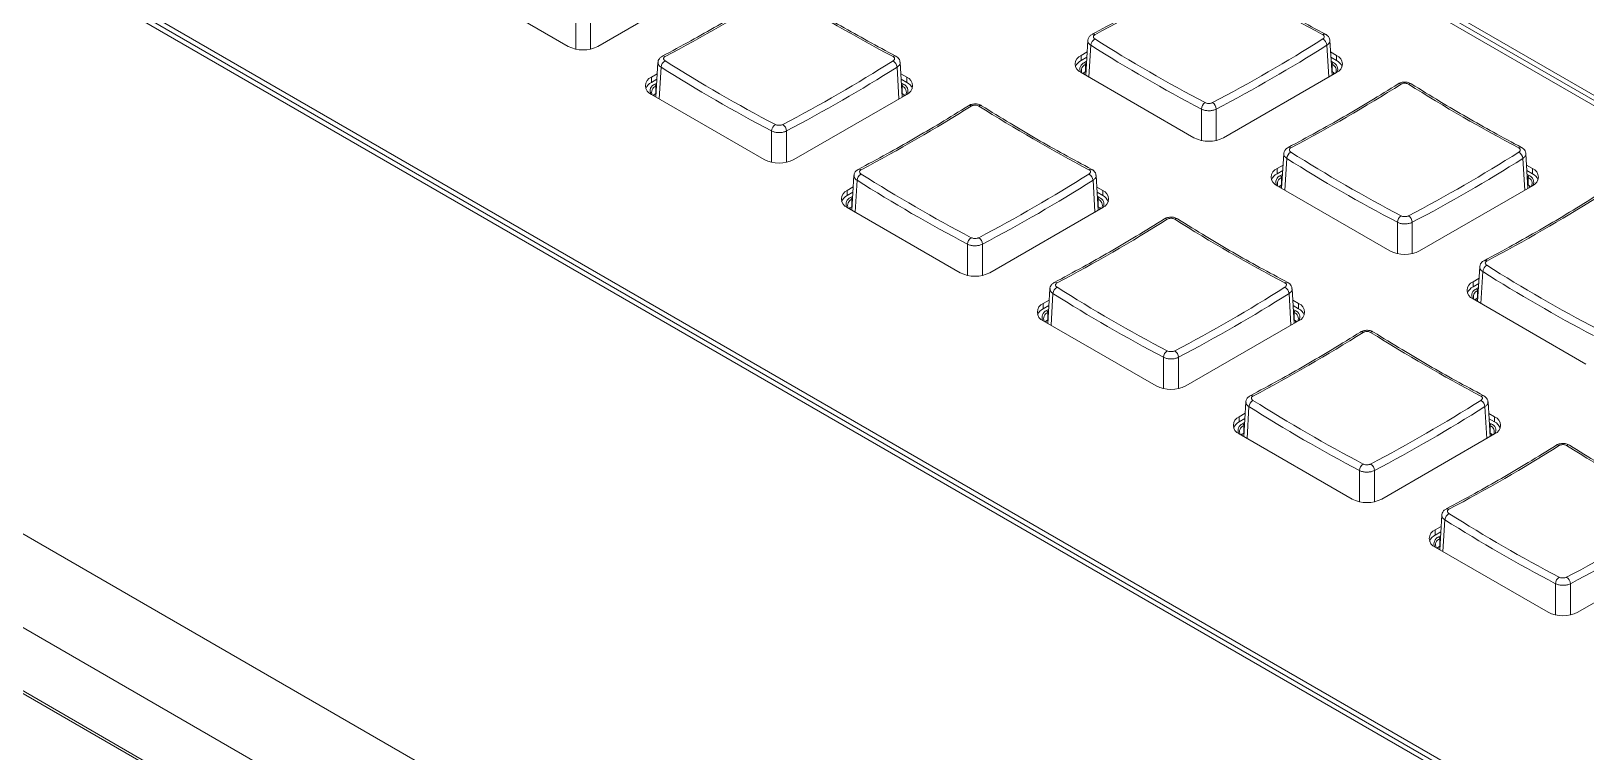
# Model space of a CAD drawing. Header units: millimetres. Extents: x 69 to 580, y 43 to 425.
# Drawn here: x 369.5 to 443.5, y 322.5 to 356.9 of the extents above; entities that cross this region are included whole.
import ezdxf

# ---------------------------------------------------------------- set-up
doc = ezdxf.new("R2010")
doc.units = ezdxf.units.MM

msp = doc.modelspace()

# ---------------------------------------------------------------- linework, layer by layer
at = {"color": 7, "linetype": 'Continuous', "lineweight": 15}
for p, q in [((474.7694, 335.5032), (379.8757, 390.2842)), ((349.2464, 372.6023), (444.1401, 317.8213)), ((348.8221, 372.3574), (491.2334, 290.1451)), ((444.1401, 317.5764), (349.2464, 372.3573)), ((475.6489, 335.4854), (429.5323, 362.1079)), ((475.541, 335.3027), (429.5323, 361.863)), ((389.6939, 359.2342), (395.0679, 356.1318)), ((396.4821, 356.1318), (401.8561, 359.2342)), ((324.8017, 358.4907), (467.213, 276.2784)), ((419.8141, 356.4053), (419.7147, 354.762)), ((431.4473, 354.7636), (431.348, 356.4053)), ((419.7815, 355.8666), (419.4984, 355.7032)), ((419.4984, 355.4583), (419.4984, 355.7032)), ((419.7661, 355.6128), (419.4984, 355.4583)), ((431.6607, 355.7032), (431.3807, 355.8648)), ((431.6607, 355.4583), (431.3961, 355.611)), ((431.6607, 355.4583), (431.6607, 355.7032)), ((465.1204, 273.022), (322.7091, 355.2343)), ((399.3107, 354.8257), (399.0277, 354.6623)), ((399.3433, 355.3644), (399.2439, 353.7211)), ((410.9766, 353.7227), (410.8773, 355.3644)), ((411.1899, 354.6623), (410.91, 354.8239)), ((419.4984, 354.8868), (424.8725, 351.7845)), ((419.7106, 354.9275), (419.7106, 355.2746)), ((419.7252, 354.936), (419.7106, 354.9275)), ((426.2867, 351.7845), (431.6607, 354.8868)), ((431.4485, 354.9275), (431.437, 354.9342)), ((431.4485, 354.9275), (431.4485, 355.2746)), ((399.0277, 354.4173), (399.0277, 354.6623)), ((399.2954, 354.5719), (399.0277, 354.4173)), ((399.2398, 353.8866), (399.2398, 354.2336)), ((411.1899, 354.4173), (410.9253, 354.5701)), ((410.9778, 353.8866), (410.9778, 354.2336)), ((411.1899, 354.4173), (411.1899, 354.6623)), ((399.0277, 353.8459), (404.4017, 350.7435)), ((399.2544, 353.895), (399.2398, 353.8866)), ((405.8159, 350.7435), (411.1899, 353.8459)), ((410.9778, 353.8866), (410.9663, 353.8933)), ((322.3376, 352.4364), (464.7489, 270.2241)), ((322.387, 352.2871), (464.7983, 270.0748)), ((429.1153, 350.4783), (428.8323, 350.3149)), ((428.8323, 350.07), (428.8323, 350.3149)), ((429.1479, 351.0171), (429.0485, 349.3737)), ((440.7811, 349.3753), (440.6818, 351.017)), ((440.9945, 350.3149), (440.7145, 350.4766)), ((440.9945, 350.07), (440.9945, 350.3149)), ((408.6771, 349.9761), (408.5777, 348.3328)), ((420.3104, 348.3344), (420.2111, 349.9761)), ((429.0999, 350.2245), (428.8323, 350.07)), ((429.0444, 349.5392), (429.0444, 349.8863)), ((429.059, 349.5477), (429.0444, 349.5392)), ((440.9945, 350.07), (440.7299, 350.2227)), ((440.7824, 349.5392), (440.7708, 349.5459)), ((440.7824, 349.5392), (440.7824, 349.8863)), ((408.6445, 349.4374), (408.3615, 349.274)), ((408.3615, 349.029), (408.3615, 349.274)), ((408.6292, 349.1836), (408.3615, 349.029)), ((408.5736, 348.4983), (408.5736, 348.8453)), ((420.5237, 349.274), (420.2438, 349.4356)), ((420.5237, 349.029), (420.2591, 349.1818)), ((420.3116, 348.4983), (420.3116, 348.8453)), ((420.5237, 349.029), (420.5237, 349.274)), ((428.8323, 349.4985), (434.2063, 346.3962)), ((435.6205, 346.3962), (440.9945, 349.4985)), ((408.3615, 348.4576), (413.7355, 345.3553)), ((408.5883, 348.5067), (408.5736, 348.4983)), ((415.1497, 345.3553), (420.5237, 348.4576)), ((420.3116, 348.4983), (420.3001, 348.505)), ((438.4817, 345.6288), (438.3823, 343.9854)), ((418.0109, 344.5878), (417.9115, 342.9445)), ((429.6442, 342.9461), (429.5449, 344.5878)), ((438.4491, 345.09), (438.1661, 344.9266)), ((438.1661, 344.6817), (438.1661, 344.9266)), ((438.4337, 344.8362), (438.1661, 344.6817)), ((438.3782, 344.1509), (438.3782, 344.498)), ((417.9783, 344.0491), (417.6953, 343.8857)), ((417.6953, 343.6408), (417.6953, 343.8857)), ((417.963, 343.7953), (417.6953, 343.6408)), ((429.8576, 343.8857), (429.5776, 344.0473)), ((429.8576, 343.6408), (429.5929, 343.7935)), ((429.8576, 343.6408), (429.8576, 343.8857)), ((438.1661, 344.1102), (443.5401, 341.0079)), ((438.3928, 344.1594), (438.3782, 344.1509)), ((417.6953, 343.0693), (423.0693, 339.967)), ((417.9075, 343.11), (417.9075, 343.4571)), ((417.9221, 343.1185), (417.9075, 343.11)), ((424.4835, 339.967), (429.8576, 343.0693)), ((429.6454, 343.11), (429.6339, 343.1167)), ((429.6454, 343.11), (429.6454, 343.4571)), ((427.3447, 339.1995), (427.2453, 337.5562)), ((438.978, 337.5578), (438.8787, 339.1995)), ((427.3122, 338.6608), (427.0291, 338.4974)), ((427.0291, 338.2525), (427.0291, 338.4974)), ((439.1914, 338.4974), (438.9114, 338.659)), ((439.1914, 338.2525), (439.1914, 338.4974)), ((427.2968, 338.407), (427.0291, 338.2525)), ((427.2413, 337.7217), (427.2413, 338.0688)), ((427.2559, 337.7302), (427.2413, 337.7217)), ((439.1914, 338.2525), (438.9268, 338.4052)), ((438.9792, 337.7217), (438.9677, 337.7284)), ((438.9792, 337.7217), (438.9792, 338.0688)), ((427.0291, 337.681), (432.4031, 334.5787)), ((433.8174, 334.5787), (439.1914, 337.681)), ((436.646, 333.2725), (436.3629, 333.1091)), ((436.6786, 333.8113), (436.5792, 332.1679)), ((436.3629, 332.8642), (436.3629, 333.1091)), ((436.6306, 333.0187), (436.3629, 332.8642)), ((436.5751, 332.3334), (436.5751, 332.6805)), ((436.3629, 332.2927), (441.737, 329.1904)), ((436.5897, 332.3419), (436.5751, 332.3334)), ((443.1512, 329.1904), (448.5252, 332.2927))]:
    msp.add_line(p, q, dxfattribs=at)
at = {"color": 8, "linetype": 'Continuous', "lineweight": 15}
for p, q in [((395.4232, 355.9997), (395.4232, 357.4909)), ((396.1298, 357.4909), (396.1298, 356.0003)), ((419.9598, 356.1846), (419.8683, 354.6733)), ((431.2936, 354.6749), (431.2023, 356.1846)), ((399.489, 355.1437), (399.3976, 353.6324)), ((410.8229, 353.634), (410.7316, 355.1437)), ((419.6399, 354.8798), (419.6399, 354.8052)), ((419.6575, 355.3664), (419.7546, 355.4224)), ((419.7469, 355.2955), (419.7106, 355.2746)), ((431.4076, 355.4207), (431.5016, 355.3664)), ((431.4485, 355.2746), (431.4153, 355.2938)), ((431.5193, 354.8798), (431.5193, 354.8052)), ((399.1868, 354.3255), (399.2839, 354.3815)), ((399.2762, 354.2546), (399.2398, 354.2336)), ((410.9368, 354.3798), (411.0308, 354.3255)), ((410.9778, 354.2336), (410.9445, 354.2529)), ((399.1691, 353.8389), (399.1691, 353.7643)), ((411.0485, 353.8389), (411.0485, 353.7643)), ((425.2277, 351.6523), (425.2277, 353.1435)), ((425.9344, 353.1435), (425.9344, 351.6529)), ((404.757, 350.6114), (404.757, 352.1026)), ((405.4636, 352.1026), (405.4636, 350.612)), ((429.2936, 350.7963), (429.2022, 349.285)), ((440.6274, 349.2866), (440.5361, 350.7963)), ((408.8228, 349.7554), (408.7314, 348.2441)), ((420.1567, 348.2457), (420.0654, 349.7554)), ((428.9914, 349.9781), (429.0884, 350.0342)), ((429.0807, 349.9073), (429.0444, 349.8863)), ((440.7414, 350.0324), (440.8354, 349.9781)), ((440.7824, 349.8863), (440.7491, 349.9055)), ((408.5206, 348.9372), (408.6177, 348.9932)), ((408.61, 348.8663), (408.5736, 348.8453)), ((420.2706, 348.9915), (420.3647, 348.9372)), ((420.3116, 348.8453), (420.2783, 348.8646)), ((428.9737, 349.4915), (428.9737, 349.4169)), ((440.8531, 349.4915), (440.8531, 349.4169)), ((408.5029, 348.4506), (408.5029, 348.376)), ((420.3823, 348.4506), (420.3823, 348.376)), ((434.5615, 346.264), (434.5615, 347.7552)), ((435.2682, 347.7552), (435.2682, 346.2646)), ((414.0908, 345.2231), (414.0908, 346.7143)), ((414.7974, 346.7143), (414.7974, 345.2237)), ((438.6274, 345.408), (438.536, 343.8967)), ((418.1566, 344.3671), (418.0652, 342.8558)), ((429.4905, 342.8574), (429.3992, 344.3671)), ((438.3252, 344.5898), (438.4222, 344.6459)), ((438.4146, 344.519), (438.3782, 344.498)), ((438.3075, 344.1032), (438.3075, 344.0286)), ((417.8367, 343.0623), (417.8367, 342.9877)), ((417.8544, 343.5489), (417.9515, 343.6049)), ((417.9438, 343.478), (417.9075, 343.4571)), ((429.6045, 343.6032), (429.6985, 343.5489)), ((429.6454, 343.4571), (429.6121, 343.4763)), ((429.7161, 343.0623), (429.7161, 342.9877)), ((423.4246, 339.8348), (423.4246, 341.326)), ((424.1313, 341.326), (424.1313, 339.8354)), ((427.4904, 338.9788), (427.399, 337.4675)), ((438.8243, 337.4691), (438.733, 338.9788)), ((427.1882, 338.1606), (427.2853, 338.2166)), ((427.2776, 338.0897), (427.2413, 338.0688)), ((438.9383, 338.2149), (439.0323, 338.1606)), ((438.9792, 338.0688), (438.9459, 338.088)), ((427.1706, 337.674), (427.1706, 337.5994)), ((439.0499, 337.674), (439.0499, 337.5994)), ((432.7584, 334.4465), (432.7584, 335.9377)), ((433.4651, 335.9377), (433.4651, 334.4471)), ((436.8243, 333.5905), (436.7328, 332.0792)), ((436.522, 332.7723), (436.6191, 332.8284)), ((436.6114, 332.7015), (436.5751, 332.6805)), ((436.5044, 332.2857), (436.5044, 332.2111)), ((442.0922, 329.0582), (442.0922, 330.5494)), ((442.7989, 330.5494), (442.7989, 329.0588))]:
    msp.add_line(p, q, dxfattribs=at)
at = {"color": 7, "linetype": 'Continuous', "lineweight": 15, "flags": 128}
for points in [[(419.7106, 354.9275), (419.6235, 354.8663), (419.5899, 354.834)], [(431.5693, 354.834), (431.5356, 354.8663), (431.4485, 354.9275)], [(399.2398, 353.8866), (399.1528, 353.8254), (399.1191, 353.7931)], [(411.0985, 353.7931), (411.0649, 353.8254), (410.9778, 353.8866)], [(429.0444, 349.5392), (428.9573, 349.478), (428.9237, 349.4458)], [(440.9031, 349.4458), (440.8694, 349.478), (440.7824, 349.5392)], [(408.5736, 348.4983), (408.4866, 348.4371), (408.4529, 348.4048)], [(420.4323, 348.4048), (420.3987, 348.4371), (420.3116, 348.4983)], [(438.3782, 344.1509), (438.2911, 344.0897), (438.2575, 344.0575)], [(417.9075, 343.11), (417.8204, 343.0488), (417.7867, 343.0165)], [(429.7662, 343.0165), (429.7325, 343.0488), (429.6454, 343.11)], [(427.2413, 337.7217), (427.1542, 337.6605), (427.1205, 337.6282)], [(439.1, 337.6282), (439.0663, 337.6605), (438.9792, 337.7217)], [(436.5751, 332.3334), (436.488, 332.2722), (436.4543, 332.24)]]:
    msp.add_lwpolyline(points, dxfattribs=at)
at = {"color": 7, "linetype": 'Continuous', "lineweight": 15}
for centre, radius, start, end in [((382.5092, 427.9595), 80.603, 297.841411, 302.153213), ((468.6531, 427.9599), 80.6034, 237.846799, 242.158578), ((362.0396, 426.9166), 80.6007, 297.841349, 302.153274), ((448.1821, 426.9186), 80.6029, 237.846786, 242.15859), ((420.3561, 356.1403), 0.3988, 120.634173, 173.627017), ((460.3307, 420.0163), 75.171, 237.690915, 242.314462), ((390.8314, 420.0162), 75.171, 297.685538, 302.309086), ((430.806, 356.1403), 0.3988, 6.373011, 59.365738), ((395.775, 357.4965), 1.537, 242.6097, 297.390361), ((419.6534, 355.295), 0.4366, 110.783253, 249.216747), ((460.2595, 419.9101), 75.399, 237.690921, 242.314456), ((390.9021, 419.9109), 75.3999, 297.685574, 302.309049), ((431.5058, 355.295), 0.4366, 290.783446, 69.216577), ((399.8853, 355.0994), 0.3988, 120.632728, 173.628462), ((439.7882, 418.8682), 75.3979, 237.690889, 242.314488), ((439.86, 418.9753), 75.1709, 237.690913, 242.314463), ((370.3596, 418.977), 75.1729, 297.685598, 302.309026), ((370.4331, 418.867), 75.3965, 297.68547, 302.309154), ((410.3353, 355.0994), 0.3988, 6.372255, 59.366331), ((419.7651, 354.9356), 0.5868, 117.031139, 156.182909), ((419.8163, 354.9899), 0.3037, 110.38038, 204.806747), ((419.5954, 355.2693), 0.1153, 2.605859, 57.393936), ((431.5637, 355.2693), 0.1153, 122.605275, 177.394725), ((431.3428, 354.9899), 0.3037, 335.193307, 69.619782), ((431.394, 354.9356), 0.5868, 23.817219, 62.968419), ((399.1826, 354.2541), 0.4366, 110.783218, 249.216598), ((399.2944, 353.8947), 0.5868, 117.031511, 156.182474), ((399.3456, 353.9489), 0.3037, 110.380673, 204.806723), ((399.1247, 354.2284), 0.1153, 2.603474, 57.395499), ((411.093, 354.2284), 0.1153, 122.605189, 177.394195), ((410.872, 353.9489), 0.3037, 335.192869, 69.620034), ((411.035, 354.2541), 0.4366, 290.78328, 69.216535), ((410.9233, 353.8947), 0.5868, 23.817026, 62.968431), ((391.843, 422.5712), 80.603, 297.841411, 302.153213), ((477.9869, 422.5716), 80.6034, 237.846799, 242.158578), ((371.3723, 421.5303), 80.603, 297.84141, 302.153213), ((457.516, 421.5303), 80.603, 237.846788, 242.158589), ((425.5961, 353.1365), 0.3685, 121.260989, 178.921082), ((425.5659, 353.1365), 0.3685, 1.079146, 58.738783), ((405.1254, 352.0956), 0.3685, 121.261785, 178.920286), ((405.0952, 352.0956), 0.3685, 1.078867, 58.738817), ((425.5796, 353.1492), 1.537, 242.609695, 297.390305), ((429.6899, 350.7521), 0.3988, 120.634173, 173.627017), ((469.6645, 414.628), 75.171, 237.690915, 242.314462), ((400.1655, 414.6273), 75.1702, 297.685516, 302.309108), ((440.1398, 350.7521), 0.3988, 6.372539, 59.36621), ((405.1088, 352.1083), 1.537, 242.609644, 297.390418), ((428.9872, 349.9067), 0.4366, 110.783253, 249.216747), ((469.5933, 414.5218), 75.3989, 237.69092, 242.314456), ((400.2369, 414.5209), 75.398, 297.685514, 302.30911), ((440.8396, 349.9067), 0.4366, 290.783477, 69.216546), ((409.2191, 349.7111), 0.3988, 120.633868, 173.627323), ((449.122, 413.48), 75.398, 237.69089, 242.314486), ((449.1938, 413.5871), 75.171, 237.690915, 242.314462), ((379.6944, 413.587), 75.1709, 297.685537, 302.309086), ((379.7652, 413.4817), 75.3999, 297.685574, 302.309049), ((419.6691, 349.7111), 0.3988, 6.373196, 59.365614), ((429.0989, 349.5473), 0.5868, 117.031139, 156.182909), ((429.1502, 349.6016), 0.3037, 110.38038, 204.806747), ((428.9292, 349.881), 0.1153, 2.605859, 57.393936), ((440.8975, 349.881), 0.1153, 122.605275, 177.394725), ((440.6766, 349.6016), 0.3037, 335.193242, 69.619727), ((440.7278, 349.5473), 0.5868, 23.817214, 62.96836), ((408.5164, 348.8658), 0.4366, 110.783222, 249.216778), ((408.6282, 348.5064), 0.5868, 117.031027, 156.182958), ((408.6794, 348.5607), 0.3037, 110.38002, 204.806988), ((408.4585, 348.8401), 0.1153, 2.605859, 57.393936), ((420.4268, 348.8401), 0.1153, 122.605189, 177.394195), ((420.2059, 348.5607), 0.3037, 335.193687, 69.619692), ((420.3688, 348.8658), 0.4366, 290.78349, 69.21651), ((420.2571, 348.5064), 0.5868, 23.817244, 62.96834), ((401.1766, 417.1834), 80.6035, 297.841424, 302.1532), ((434.9299, 347.7483), 0.3685, 121.260947, 178.920878), ((434.8998, 347.7483), 0.3685, 1.078639, 58.73929), ((380.7061, 416.142), 80.603, 297.84141, 302.153213), ((466.8498, 416.142), 80.603, 237.846788, 242.158589), ((414.4592, 346.7073), 0.3685, 121.260659, 178.921411), ((414.429, 346.7073), 0.3685, 1.079875, 58.738054), ((434.9134, 347.7609), 1.537, 242.609709, 297.390291), ((414.4426, 346.72), 1.537, 242.609681, 297.390319), ((439.0237, 345.3638), 0.3988, 120.634098, 173.627214), ((478.9271, 409.1335), 75.3989, 237.69092, 242.314456), ((478.9983, 409.2397), 75.171, 237.690915, 242.314462), ((418.5529, 344.3228), 0.3988, 120.633868, 173.627323), ((458.4558, 408.0917), 75.398, 237.69089, 242.314486), ((458.5276, 408.1988), 75.171, 237.690915, 242.314462), ((389.0286, 408.1981), 75.1702, 297.685515, 302.309108), ((389.1, 408.0917), 75.3979, 297.685514, 302.30911), ((429.0029, 344.3228), 0.3988, 6.372724, 59.366086), ((438.321, 344.5184), 0.4366, 110.783421, 249.216556), ((438.4327, 344.159), 0.5868, 117.031614, 156.182758), ((438.484, 344.2133), 0.3037, 110.380497, 204.806485), ((438.2631, 344.4927), 0.1153, 2.605506, 57.394597), ((417.8502, 343.4775), 0.4366, 110.783222, 249.216778), ((417.962, 343.1181), 0.5868, 117.031027, 156.182958), ((429.7026, 343.4775), 0.4366, 290.783522, 69.216478), ((429.5909, 343.1181), 0.5868, 23.817239, 62.968281), ((418.0132, 343.1724), 0.3037, 110.38002, 204.806988), ((417.7923, 343.4518), 0.1153, 2.605859, 57.393936), ((429.7606, 343.4518), 0.1153, 122.605189, 177.394195), ((429.5397, 343.1724), 0.3037, 335.193622, 69.619638), ((390.0396, 410.7541), 80.6035, 297.841423, 302.1532), ((476.1836, 410.7537), 80.603, 237.846787, 242.158589), ((423.793, 341.319), 0.3685, 121.260618, 178.921207), ((423.7628, 341.319), 0.3685, 1.079368, 58.738561), ((423.7764, 341.3317), 1.537, 242.609695, 297.390305), ((427.8868, 338.9345), 0.3988, 120.633793, 173.62752), ((467.8614, 402.8105), 75.171, 237.690915, 242.314462), ((398.3622, 402.8101), 75.1706, 297.685526, 302.309097), ((438.3367, 338.9345), 0.3988, 6.372854, 59.365956), ((427.1841, 338.0892), 0.4366, 110.783389, 249.216588), ((467.7896, 402.7034), 75.398, 237.69089, 242.314486), ((398.4336, 402.7038), 75.3984, 297.685529, 302.309095), ((439.0364, 338.0892), 0.4366, 290.783522, 69.216478), ((427.2958, 337.7298), 0.5868, 117.031502, 156.182807), ((427.347, 337.7841), 0.3037, 110.380137, 204.806726), ((427.1261, 338.0635), 0.1153, 2.605506, 57.394597), ((439.0944, 338.0635), 0.1153, 122.605189, 177.394195), ((438.8735, 337.7841), 0.3037, 335.193737, 69.619523), ((438.9247, 337.7298), 0.5868, 23.817347, 62.968205), ((399.3737, 405.3654), 80.603, 297.84141, 302.153213), ((485.5174, 405.3655), 80.603, 237.846788, 242.158589), ((433.1268, 335.9308), 0.3685, 121.260639, 178.921309), ((433.0966, 335.9307), 0.3685, 1.079507, 58.738422), ((433.1103, 335.9434), 1.537, 242.609695, 297.390305), ((437.2206, 333.5463), 0.3988, 120.633902, 173.627532), ((477.1235, 397.3151), 75.398, 237.69089, 242.314486), ((477.1952, 397.4222), 75.171, 237.690915, 242.314462), ((407.6959, 397.4221), 75.1709, 297.685537, 302.309086), ((407.7676, 397.3151), 75.3979, 297.685514, 302.30911), ((436.5179, 332.7009), 0.4366, 110.783459, 249.216541), ((436.6296, 332.3415), 0.5868, 117.03166, 156.182756), ((436.6808, 332.3958), 0.3037, 110.380266, 204.806548), ((436.4599, 332.6752), 0.1153, 2.605376, 57.39483), ((442.4606, 330.5425), 0.3685, 121.260659, 178.921411), ((442.4304, 330.5424), 0.3685, 1.079875, 58.738054), ((442.4441, 330.5551), 1.537, 242.609632, 297.39043)]:
    msp.add_arc(centre, radius, start, end, dxfattribs=at)
at = {"color": 8, "linetype": 'Continuous', "lineweight": 15}
for centre, radius, start, end in [((420.0718, 356.5871), 0.1285, 50.913806, 113.795286), ((431.0902, 356.5871), 0.1285, 66.194529, 129.092931), ((399.6011, 355.5462), 0.1285, 50.906937, 113.802551), ((410.6195, 355.5462), 0.1285, 66.193566, 129.09377), ((419.7739, 355.0522), 0.3351, 110.321469, 206.837344), ((431.3852, 355.0522), 0.3351, 333.162688, 69.678435), ((399.3032, 354.0112), 0.3351, 110.32124, 206.837465), ((410.9145, 354.0112), 0.3351, 333.161531, 69.678986), ((434.6586, 354.2379), 0.1224, 49.146162, 115.658269), ((435.1711, 354.2379), 0.1224, 64.344082, 130.854209), ((414.1879, 353.1969), 0.1224, 49.145087, 115.659245), ((414.7003, 353.1969), 0.1224, 64.344895, 130.853644), ((429.4056, 351.1988), 0.1285, 50.914044, 113.795047), ((440.424, 351.1988), 0.1285, 66.195152, 129.092704), ((408.9349, 350.1579), 0.1285, 50.914851, 113.794637), ((419.9533, 350.1579), 0.1285, 66.190273, 129.097063), ((429.1077, 349.6639), 0.3351, 110.321469, 206.837344), ((440.719, 349.6639), 0.3351, 333.162654, 69.67836), ((408.637, 348.6229), 0.3351, 110.321419, 206.837286), ((420.2483, 348.6229), 0.3351, 333.1626, 69.678351), ((423.5217, 347.8087), 0.1224, 49.145335, 115.658997), ((424.0341, 347.8086), 0.1224, 64.344895, 130.853644), ((438.7395, 345.8105), 0.1285, 50.907806, 113.801285), ((418.2687, 344.7696), 0.1285, 50.91509, 113.794399), ((429.2871, 344.7696), 0.1285, 66.190895, 129.096837), ((438.4415, 344.2756), 0.3351, 110.321706, 206.837279), ((417.9708, 343.2347), 0.3351, 110.321419, 206.837286), ((429.5821, 343.2347), 0.3351, 333.162566, 69.678276), ((432.8555, 342.4204), 0.1224, 49.144002, 115.660145), ((433.368, 342.4204), 0.1224, 64.34409, 130.854152), ((427.6025, 339.3813), 0.1285, 50.90885, 113.800638), ((438.6209, 339.3813), 0.1285, 66.191233, 129.0965), ((427.3046, 337.8464), 0.3351, 110.321656, 206.837221), ((438.9159, 337.8464), 0.3351, 333.162477, 69.678365), ((442.1893, 337.0321), 0.1224, 49.143803, 115.660282), ((442.7018, 337.0321), 0.1224, 64.344493, 130.85365), ((436.9363, 333.993), 0.1285, 50.907033, 113.802455), ((436.6384, 332.4581), 0.3351, 110.321888, 206.836989)]:
    msp.add_arc(centre, radius, start, end, dxfattribs=at)
at = {"color": 7, "linetype": 'Continuous', "lineweight": 15}
for points, knots in [([(425.2715, 359.7363), (424.8242, 359.4593), (423.5268, 358.6556), (421.7747, 357.6438), (420.4735, 356.9474), (420.0199, 356.7046)], [0, 0, 0, 0, 0.2552488, 0.7403902, 1, 1, 1, 1]), ([(431.1422, 356.7046), (430.6963, 356.9432), (429.4026, 357.6354), (427.6506, 358.6463), (426.3455, 359.4546), (425.8906, 359.7363)], [0, 0, 0, 0, 0.2552305, 0.7403838, 1, 1, 1, 1]), ([(404.8008, 358.6954), (404.3535, 358.4184), (403.056, 357.6147), (401.304, 356.6028), (400.0027, 355.9064), (399.5491, 355.6637)], [0, 0, 0, 0, 0.2552488, 0.74039, 1, 1, 1, 1]), ([(410.6715, 355.6637), (410.2255, 355.9023), (408.9319, 356.5944), (407.1799, 357.6054), (405.8748, 358.4137), (405.4198, 358.6954)], [0, 0, 0, 0, 0.2552305, 0.740384, 1, 1, 1, 1]), ([(420.0238, 356.6986), (419.9979, 356.6865), (419.9295, 356.6547), (419.8574, 356.5606), (419.8126, 356.4665), (419.8177, 356.4141), (419.8186, 356.4048)], [0, 0, 0, 0, 0.222466, 0.5865072, 0.9268266, 1, 1, 1, 1]), ([(420.1529, 356.6868), (420.1351, 356.6752), (420.0994, 356.6519), (420.0771, 356.605), (420.082, 356.556), (420.1104, 356.5138), (420.1408, 356.4921), (420.1529, 356.4835)], [0, 0, 0, 0, 0.214853, 0.4297032, 0.6445458, 0.8593798, 1, 1, 1, 1]), ([(431.0092, 356.4835), (431.027, 356.497), (431.0627, 356.524), (431.085, 356.5732), (431.0801, 356.6217), (431.0517, 356.661), (431.0213, 356.6795), (431.0092, 356.6868)], [0, 0, 0, 0, 0.214852, 0.4297032, 0.6445456, 0.8593799, 1, 1, 1, 1]), ([(431.3422, 356.405), (431.3411, 356.4312), (431.3384, 356.5), (431.2801, 356.5967), (431.2099, 356.6699), (431.1557, 356.6935), (431.1397, 356.7005)], [0, 0, 0, 0, 0.2047183, 0.5385172, 0.8636457, 1, 1, 1, 1]), ([(399.553, 355.6577), (399.5271, 355.6456), (399.4587, 355.6138), (399.3866, 355.5197), (399.3419, 355.4255), (399.347, 355.3732), (399.3479, 355.3639)], [0, 0, 0, 0, 0.2224676, 0.5865076, 0.9268226, 1, 1, 1, 1]), ([(399.6821, 355.6459), (399.6643, 355.6343), (399.6287, 355.611), (399.6063, 355.5641), (399.6112, 355.515), (399.6396, 355.4728), (399.6701, 355.4511), (399.6821, 355.4426)], [0, 0, 0, 0, 0.21485313, 0.42970643, 0.64454408, 0.85937125, 1, 1, 1, 1]), ([(410.5385, 355.4426), (410.5563, 355.4561), (410.5919, 355.483), (410.6143, 355.5322), (410.6094, 355.5808), (410.581, 355.6201), (410.5505, 355.6386), (410.5385, 355.6459)], [0, 0, 0, 0, 0.2148508, 0.4297044, 0.6445428, 0.8593707, 1, 1, 1, 1]), ([(410.8714, 355.3641), (410.8704, 355.3903), (410.8677, 355.4591), (410.8093, 355.5557), (410.7391, 355.629), (410.685, 355.6526), (410.669, 355.6596)], [0, 0, 0, 0, 0.20472242, 0.53851925, 0.86364133, 1, 1, 1, 1]), ([(434.6053, 354.348), (434.158, 354.071), (432.8606, 353.2673), (431.1086, 352.2555), (429.8073, 351.5591), (429.3537, 351.3163)], [0, 0, 0, 0, 0.2552488, 0.7403902, 1, 1, 1, 1]), ([(435.2198, 354.3424), (435.1979, 354.3578), (435.1304, 354.4054), (434.9784, 354.4369), (434.789, 354.4268), (434.6541, 354.3916), (434.6057, 354.3481), (434.6053, 354.3477)], [0, 0, 0, 0, 0.1278051, 0.3944473, 0.6863364, 0.9971961, 1, 1, 1, 1]), ([(435.091, 354.3305), (435.0692, 354.3417), (435.0257, 354.3641), (434.9425, 354.3782), (434.8579, 354.3751), (434.7873, 354.3572), (434.7525, 354.3381), (434.7387, 354.3305)], [0, 0, 0, 0, 0.2148506, 0.4297015, 0.6445422, 0.8593773, 1, 1, 1, 1]), ([(440.476, 351.3163), (440.0301, 351.5549), (438.7364, 352.2471), (436.9844, 353.258), (435.6793, 354.0663), (435.2244, 354.348)], [0, 0, 0, 0, 0.2552305, 0.7403839, 1, 1, 1, 1]), ([(414.1346, 353.3071), (413.6873, 353.0301), (412.3898, 352.2264), (410.6378, 351.2145), (409.3365, 350.5182), (408.8829, 350.2754)], [0, 0, 0, 0, 0.2552488, 0.74039, 1, 1, 1, 1]), ([(414.7491, 353.3015), (414.7272, 353.3169), (414.6597, 353.3645), (414.5077, 353.396), (414.3182, 353.3859), (414.1834, 353.3507), (414.135, 353.3071), (414.1345, 353.3068)], [0, 0, 0, 0, 0.1278053, 0.3944481, 0.6863373, 0.9971964, 1, 1, 1, 1]), ([(414.6202, 353.2896), (414.5985, 353.3008), (414.5549, 353.3232), (414.4717, 353.3373), (414.3871, 353.3342), (414.3166, 353.3163), (414.2818, 353.2971), (414.268, 353.2896)], [0, 0, 0, 0, 0.2148507, 0.4297009, 0.6445401, 0.859375, 1, 1, 1, 1]), ([(420.0053, 350.2754), (419.5593, 350.514), (418.2657, 351.2061), (416.5137, 352.2171), (415.2086, 353.0254), (414.7536, 353.3071)], [0, 0, 0, 0, 0.2552305, 0.7403838, 1, 1, 1, 1]), ([(425.4049, 353.4515), (425.4267, 353.4422), (425.4702, 353.4235), (425.5534, 353.4117), (425.638, 353.4143), (425.7086, 353.4292), (425.7434, 353.4452), (425.7572, 353.4515)], [0, 0, 0, 0, 0.2148509, 0.4297012, 0.6445422, 0.8593773, 1, 1, 1, 1]), ([(425.9344, 353.1435), (425.9067, 353.1306), (425.8369, 353.0982), (425.6953, 353.0679), (425.5257, 353.0627), (425.3587, 353.0865), (425.2714, 353.1245), (425.2277, 353.1435)], [0, 0, 0, 0, 0.1406201, 0.3554552, 0.5702979, 0.7851523, 1, 1, 1, 1]), ([(405.4636, 352.1026), (405.436, 352.0897), (405.3661, 352.0573), (405.2246, 352.027), (405.0549, 352.0218), (404.888, 352.0456), (404.8006, 352.0836), (404.757, 352.1026)], [0, 0, 0, 0, 0.14061942, 0.35545494, 0.57029444, 0.78515084, 1, 1, 1, 1]), ([(404.9342, 352.4106), (404.9559, 352.4013), (404.9995, 352.3825), (405.0827, 352.3708), (405.1673, 352.3734), (405.2378, 352.3883), (405.2727, 352.4043), (405.2864, 352.4106)], [0, 0, 0, 0, 0.2148577, 0.4297085, 0.6445428, 0.8593761, 1, 1, 1, 1]), ([(429.3576, 351.3103), (429.3317, 351.2982), (429.2633, 351.2664), (429.1912, 351.1723), (429.1465, 351.0782), (429.1515, 351.0258), (429.1524, 351.0165)], [0, 0, 0, 0, 0.222466, 0.5865072, 0.9268266, 1, 1, 1, 1]), ([(429.4867, 351.2985), (429.4689, 351.2869), (429.4332, 351.2636), (429.4109, 351.2167), (429.4158, 351.1677), (429.4442, 351.1255), (429.4746, 351.1038), (429.4867, 351.0952)], [0, 0, 0, 0, 0.214853, 0.4297032, 0.6445458, 0.8593798, 1, 1, 1, 1]), ([(440.343, 351.0952), (440.3608, 351.1087), (440.3965, 351.1357), (440.4188, 351.1849), (440.4139, 351.2334), (440.3855, 351.2727), (440.3551, 351.2912), (440.343, 351.2985)], [0, 0, 0, 0, 0.21485164, 0.42970416, 0.64454306, 0.85937743, 1, 1, 1, 1]), ([(440.676, 351.0167), (440.6749, 351.0429), (440.6722, 351.1117), (440.6139, 351.2084), (440.5437, 351.2816), (440.4895, 351.3052), (440.4735, 351.3122)], [0, 0, 0, 0, 0.2047178, 0.538516, 0.8636438, 1, 1, 1, 1]), ([(408.8869, 350.2694), (408.8609, 350.2573), (408.7926, 350.2255), (408.7204, 350.1314), (408.6757, 350.0372), (408.6808, 349.9849), (408.6817, 349.9756)], [0, 0, 0, 0, 0.2224678, 0.5865085, 0.9268254, 1, 1, 1, 1]), ([(409.0159, 350.2576), (408.9981, 350.246), (408.9625, 350.2227), (408.9402, 350.1758), (408.9451, 350.1267), (408.9734, 350.0845), (409.0039, 350.0628), (409.0159, 350.0543)], [0, 0, 0, 0, 0.2148551, 0.4297049, 0.6445473, 0.85938, 1, 1, 1, 1]), ([(419.8723, 350.0543), (419.8901, 350.0678), (419.9257, 350.0947), (419.9481, 350.1439), (419.9432, 350.1925), (419.9148, 350.2318), (419.8843, 350.2503), (419.8723, 350.2576)], [0, 0, 0, 0, 0.21485049, 0.42970459, 0.64454707, 0.85937992, 1, 1, 1, 1]), ([(420.2052, 349.9758), (420.2042, 350.002), (420.2015, 350.0708), (420.1431, 350.1675), (420.0729, 350.2407), (420.0188, 350.2643), (420.0028, 350.2713)], [0, 0, 0, 0, 0.2047177, 0.5385165, 0.8636449, 1, 1, 1, 1]), ([(443.9391, 348.9598), (443.4918, 348.6827), (442.1944, 347.879), (440.4424, 346.8672), (439.1411, 346.1708), (438.6875, 345.928)], [0, 0, 0, 0, 0.2552488, 0.7403902, 1, 1, 1, 1]), ([(434.7387, 348.0632), (434.7605, 348.0539), (434.804, 348.0352), (434.8872, 348.0234), (434.9718, 348.026), (435.0424, 348.0409), (435.0772, 348.0569), (435.091, 348.0632)], [0, 0, 0, 0, 0.21485067, 0.42970287, 0.64454375, 0.85937769, 1, 1, 1, 1]), ([(423.4684, 347.9188), (423.0211, 347.6418), (421.7237, 346.8381), (419.9716, 345.8263), (418.6703, 345.1299), (418.2167, 344.8871)], [0, 0, 0, 0, 0.2552488, 0.74039, 1, 1, 1, 1]), ([(424.0829, 347.9132), (424.061, 347.9286), (423.9935, 347.9762), (423.8415, 348.0077), (423.6521, 347.9976), (423.5172, 347.9624), (423.4688, 347.9189), (423.4684, 347.9185)], [0, 0, 0, 0, 0.1278053, 0.3944481, 0.6863373, 0.9971964, 1, 1, 1, 1]), ([(423.9541, 347.9013), (423.9323, 347.9125), (423.8887, 347.9349), (423.8055, 347.949), (423.721, 347.9459), (423.6504, 347.928), (423.6156, 347.9088), (423.6018, 347.9013)], [0, 0, 0, 0, 0.2148507, 0.4297009, 0.6445401, 0.859375, 1, 1, 1, 1]), ([(429.3391, 344.8871), (428.8931, 345.1257), (427.5995, 345.8178), (425.8475, 346.8288), (424.5424, 347.6371), (424.0875, 347.9188)], [0, 0, 0, 0, 0.2552305, 0.7403839, 1, 1, 1, 1]), ([(435.2682, 347.7552), (435.2405, 347.7424), (435.1707, 347.7099), (435.0291, 347.6796), (434.8595, 347.6744), (434.6925, 347.6982), (434.6052, 347.7362), (434.5615, 347.7552)], [0, 0, 0, 0, 0.1406196, 0.3554543, 0.5702974, 0.7851503, 1, 1, 1, 1]), ([(414.7974, 346.7143), (414.7698, 346.7014), (414.6999, 346.669), (414.5584, 346.6387), (414.3887, 346.6335), (414.2218, 346.6573), (414.1344, 346.6953), (414.0908, 346.7143)], [0, 0, 0, 0, 0.14062005, 0.35545613, 0.57029776, 0.78515263, 1, 1, 1, 1]), ([(414.268, 347.0223), (414.2897, 347.013), (414.3333, 346.9943), (414.4165, 346.9825), (414.5011, 346.9851), (414.5716, 347), (414.6065, 347.016), (414.6202, 347.0223)], [0, 0, 0, 0, 0.2148496, 0.4297018, 0.6445406, 0.8593752, 1, 1, 1, 1]), ([(438.6914, 345.922), (438.6655, 345.9099), (438.5971, 345.8781), (438.525, 345.784), (438.4803, 345.6899), (438.4853, 345.6375), (438.4862, 345.6283)], [0, 0, 0, 0, 0.22246605, 0.58650761, 0.92682649, 1, 1, 1, 1]), ([(438.8205, 345.9102), (438.8027, 345.8986), (438.767, 345.8753), (438.7447, 345.8285), (438.7496, 345.7794), (438.778, 345.7372), (438.8084, 345.7155), (438.8205, 345.7069)], [0, 0, 0, 0, 0.2148527, 0.4297035, 0.6445435, 0.859378, 1, 1, 1, 1]), ([(418.2207, 344.8811), (418.1947, 344.869), (418.1264, 344.8372), (418.0543, 344.7431), (418.0095, 344.649), (418.0146, 344.5966), (418.0155, 344.5873)], [0, 0, 0, 0, 0.2224678, 0.5865085, 0.9268254, 1, 1, 1, 1]), ([(418.3498, 344.8693), (418.3319, 344.8577), (418.2963, 344.8344), (418.274, 344.7875), (418.2789, 344.7385), (418.3072, 344.6962), (418.3377, 344.6745), (418.3498, 344.666)], [0, 0, 0, 0, 0.2148551, 0.4297049, 0.6445473, 0.85938, 1, 1, 1, 1]), ([(429.2061, 344.666), (429.2239, 344.6795), (429.2595, 344.7065), (429.2819, 344.7557), (429.277, 344.8042), (429.2486, 344.8435), (429.2181, 344.862), (429.2061, 344.8693)], [0, 0, 0, 0, 0.2148502, 0.4297055, 0.6445445, 0.8593775, 1, 1, 1, 1]), ([(429.539, 344.5875), (429.538, 344.6137), (429.5353, 344.6825), (429.4769, 344.7792), (429.4067, 344.8524), (429.3526, 344.876), (429.3366, 344.883)], [0, 0, 0, 0, 0.2047172, 0.5385153, 0.863643, 1, 1, 1, 1]), ([(432.8022, 342.5305), (432.3549, 342.2535), (431.0575, 341.4498), (429.3054, 340.438), (428.0042, 339.7416), (427.5506, 339.4988)], [0, 0, 0, 0, 0.2552488, 0.74039, 1, 1, 1, 1]), ([(433.4167, 342.5249), (433.3948, 342.5403), (433.3273, 342.5879), (433.1753, 342.6194), (432.9859, 342.6093), (432.851, 342.5741), (432.8026, 342.5306), (432.8022, 342.5302)], [0, 0, 0, 0, 0.1278051, 0.3944472, 0.6863363, 0.9971965, 1, 1, 1, 1]), ([(433.2879, 342.513), (433.2661, 342.5242), (433.2225, 342.5466), (433.1393, 342.5607), (433.0548, 342.5576), (432.9842, 342.5397), (432.9494, 342.5206), (432.9356, 342.513)], [0, 0, 0, 0, 0.2148512, 0.4297028, 0.6445414, 0.8593752, 1, 1, 1, 1]), ([(438.6729, 339.4988), (438.227, 339.7374), (436.9333, 340.4296), (435.1813, 341.4405), (433.8762, 342.2488), (433.4213, 342.5305)], [0, 0, 0, 0, 0.2552306, 0.7403839, 1, 1, 1, 1]), ([(423.6018, 341.634), (423.6236, 341.6247), (423.6671, 341.606), (423.7503, 341.5942), (423.8349, 341.5968), (423.9054, 341.6117), (423.9403, 341.6277), (423.9541, 341.634)], [0, 0, 0, 0, 0.2148494, 0.4297035, 0.6445421, 0.8593756, 1, 1, 1, 1]), ([(424.1313, 341.326), (424.1036, 341.3131), (424.0337, 341.2807), (423.8922, 341.2504), (423.7225, 341.2452), (423.5556, 341.269), (423.4683, 341.307), (423.4246, 341.326)], [0, 0, 0, 0, 0.1406195, 0.3554552, 0.5702972, 0.7851507, 1, 1, 1, 1]), ([(427.5545, 339.4928), (427.5285, 339.4807), (427.4602, 339.4489), (427.3881, 339.3548), (427.3433, 339.2607), (427.3484, 339.2083), (427.3493, 339.199)], [0, 0, 0, 0, 0.2224679, 0.58650885, 0.92682537, 1, 1, 1, 1]), ([(427.6836, 339.481), (427.6657, 339.4694), (427.6301, 339.4461), (427.6078, 339.3992), (427.6127, 339.3502), (427.6411, 339.308), (427.6715, 339.2863), (427.6836, 339.2777)], [0, 0, 0, 0, 0.2148548, 0.4297052, 0.6445449, 0.8593782, 1, 1, 1, 1]), ([(438.5399, 339.2777), (438.5577, 339.2912), (438.5933, 339.3182), (438.6157, 339.3674), (438.6108, 339.4159), (438.5824, 339.4552), (438.5519, 339.4737), (438.5399, 339.481)], [0, 0, 0, 0, 0.21485029, 0.42970497, 0.64454477, 0.85937873, 1, 1, 1, 1]), ([(438.8729, 339.1992), (438.8718, 339.2254), (438.8691, 339.2942), (438.8107, 339.3909), (438.7406, 339.4641), (438.6864, 339.4877), (438.6704, 339.4947)], [0, 0, 0, 0, 0.2047181, 0.5385173, 0.8636441, 1, 1, 1, 1]), ([(442.136, 337.1422), (441.6887, 336.8652), (440.3913, 336.0615), (438.6392, 335.0497), (437.338, 334.3533), (436.8844, 334.1105)], [0, 0, 0, 0, 0.2552488, 0.74039, 1, 1, 1, 1]), ([(442.7505, 337.1366), (442.7286, 337.152), (442.6611, 337.1996), (442.5091, 337.2311), (442.3197, 337.221), (442.1848, 337.1858), (442.1364, 337.1423), (442.136, 337.1419)], [0, 0, 0, 0, 0.1278041, 0.3944473, 0.6863359, 0.9971965, 1, 1, 1, 1]), ([(442.6217, 337.1247), (442.5999, 337.1359), (442.5564, 337.1583), (442.4731, 337.1724), (442.3886, 337.1693), (442.318, 337.1514), (442.2832, 337.1323), (442.2694, 337.1247)], [0, 0, 0, 0, 0.2148508, 0.4297032, 0.6445408, 0.8593749, 1, 1, 1, 1]), ([(448.0067, 334.1105), (447.5608, 334.3491), (446.2671, 335.0413), (444.5151, 336.0522), (443.21, 336.8605), (442.7551, 337.1422)], [0, 0, 0, 0, 0.2552305, 0.7403839, 1, 1, 1, 1]), ([(432.9356, 336.2457), (432.9574, 336.2364), (433.0009, 336.2177), (433.0841, 336.2059), (433.1687, 336.2085), (433.2393, 336.2234), (433.2741, 336.2394), (433.2879, 336.2457)], [0, 0, 0, 0, 0.2148507, 0.4297038, 0.6445417, 0.8593753, 1, 1, 1, 1]), ([(433.4651, 335.9377), (433.4374, 335.9248), (433.3675, 335.8924), (433.226, 335.8621), (433.0563, 335.8569), (432.8894, 335.8807), (432.8021, 335.9187), (432.7584, 335.9377)], [0, 0, 0, 0, 0.1406196, 0.3554554, 0.5702971, 0.7851512, 1, 1, 1, 1]), ([(436.8883, 334.1045), (436.8623, 334.0924), (436.794, 334.0606), (436.7219, 333.9665), (436.6771, 333.8724), (436.6822, 333.82), (436.6831, 333.8107)], [0, 0, 0, 0, 0.2224676, 0.5865087, 0.9268253, 1, 1, 1, 1]), ([(437.0174, 334.0927), (436.9996, 334.0811), (436.9639, 334.0578), (436.9416, 334.0109), (436.9465, 333.9619), (436.9749, 333.9197), (437.0053, 333.898), (437.0174, 333.8894)], [0, 0, 0, 0, 0.2148548, 0.4297059, 0.6445448, 0.8593799, 1, 1, 1, 1]), ([(442.7989, 330.5494), (442.7712, 330.5366), (442.7014, 330.5041), (442.5598, 330.4738), (442.3901, 330.4686), (442.2232, 330.4924), (442.1359, 330.5304), (442.0922, 330.5494)], [0, 0, 0, 0, 0.1406196, 0.3554554, 0.5702983, 0.7851529, 1, 1, 1, 1]), ([(442.2694, 330.8574), (442.2912, 330.8481), (442.3347, 330.8294), (442.4179, 330.8176), (442.5025, 330.8202), (442.5731, 330.8351), (442.6079, 330.8511), (442.6217, 330.8574)], [0, 0, 0, 0, 0.2148496, 0.4297018, 0.6445406, 0.8593752, 1, 1, 1, 1])]:
    msp.add_open_spline(points, degree=3, knots=knots, dxfattribs=at)
at = {"color": 8, "linetype": 'Continuous', "lineweight": 15}
for points, knots in [([(419.9598, 356.1846), (419.9358, 356.2017), (419.8751, 356.2448), (419.8187, 356.3221), (419.8189, 356.3797), (419.819, 356.4049)], [0, 0, 0, 0, 0.2696052, 0.681498, 1, 1, 1, 1]), ([(431.3411, 356.4049), (431.3435, 356.3912), (431.3516, 356.3454), (431.3077, 356.2651), (431.2375, 356.2114), (431.2023, 356.1846)], [0, 0, 0, 0, 0.1770977, 0.5885526, 1, 1, 1, 1]), ([(399.489, 355.1437), (399.465, 355.1608), (399.4043, 355.2039), (399.3479, 355.2812), (399.3482, 355.3388), (399.3483, 355.3639)], [0, 0, 0, 0, 0.2696083, 0.6814994, 1, 1, 1, 1]), ([(410.8703, 355.364), (410.8728, 355.3502), (410.8809, 355.3045), (410.837, 355.2241), (410.7667, 355.1705), (410.7316, 355.1437)], [0, 0, 0, 0, 0.1770961, 0.5885519, 1, 1, 1, 1]), ([(429.2936, 350.7963), (429.2696, 350.8134), (429.2089, 350.8565), (429.1525, 350.9338), (429.1527, 350.9914), (429.1528, 351.0166)], [0, 0, 0, 0, 0.2696061, 0.6815003, 1, 1, 1, 1]), ([(440.6749, 351.0166), (440.6773, 351.0029), (440.6854, 350.9571), (440.6415, 350.8768), (440.5713, 350.8231), (440.5361, 350.7963)], [0, 0, 0, 0, 0.177099, 0.5885542, 1, 1, 1, 1]), ([(408.8228, 349.7554), (408.7988, 349.7725), (408.7381, 349.8156), (408.6818, 349.8929), (408.682, 349.9505), (408.6821, 349.9756)], [0, 0, 0, 0, 0.26960501, 0.68149792, 1, 1, 1, 1]), ([(420.2041, 349.9757), (420.2066, 349.9619), (420.2147, 349.9162), (420.1708, 349.8358), (420.1005, 349.7822), (420.0654, 349.7554)], [0, 0, 0, 0, 0.177096, 0.5885514, 1, 1, 1, 1]), ([(438.6274, 345.408), (438.6034, 345.4251), (438.5427, 345.4682), (438.4863, 345.5455), (438.4865, 345.6031), (438.4866, 345.6283)], [0, 0, 0, 0, 0.2696058, 0.6815013, 1, 1, 1, 1]), ([(418.1566, 344.3671), (418.1326, 344.3842), (418.072, 344.4273), (418.0156, 344.5046), (418.0158, 344.5622), (418.0159, 344.5874)], [0, 0, 0, 0, 0.2696059, 0.6815002, 1, 1, 1, 1]), ([(429.538, 344.5874), (429.5404, 344.5737), (429.5485, 344.5279), (429.5046, 344.4476), (429.4343, 344.3939), (429.3992, 344.3671)], [0, 0, 0, 0, 0.1770973, 0.588553, 1, 1, 1, 1]), ([(427.4904, 338.9788), (427.4664, 338.9959), (427.4058, 339.039), (427.3494, 339.1163), (427.3496, 339.1739), (427.3497, 339.1991)], [0, 0, 0, 0, 0.2696056, 0.6815013, 1, 1, 1, 1]), ([(438.8718, 339.1991), (438.8742, 339.1854), (438.8823, 339.1396), (438.8384, 339.0593), (438.7681, 339.0056), (438.733, 338.9788)], [0, 0, 0, 0, 0.1770958, 0.5885521, 1, 1, 1, 1]), ([(436.8243, 333.5905), (436.8002, 333.6076), (436.7396, 333.6507), (436.6832, 333.728), (436.6834, 333.7856), (436.6835, 333.8108)], [0, 0, 0, 0, 0.2696048, 0.6815016, 1, 1, 1, 1])]:
    msp.add_open_spline(points, degree=3, knots=knots, dxfattribs=at)

doc.saveas('drawing.dxf')
